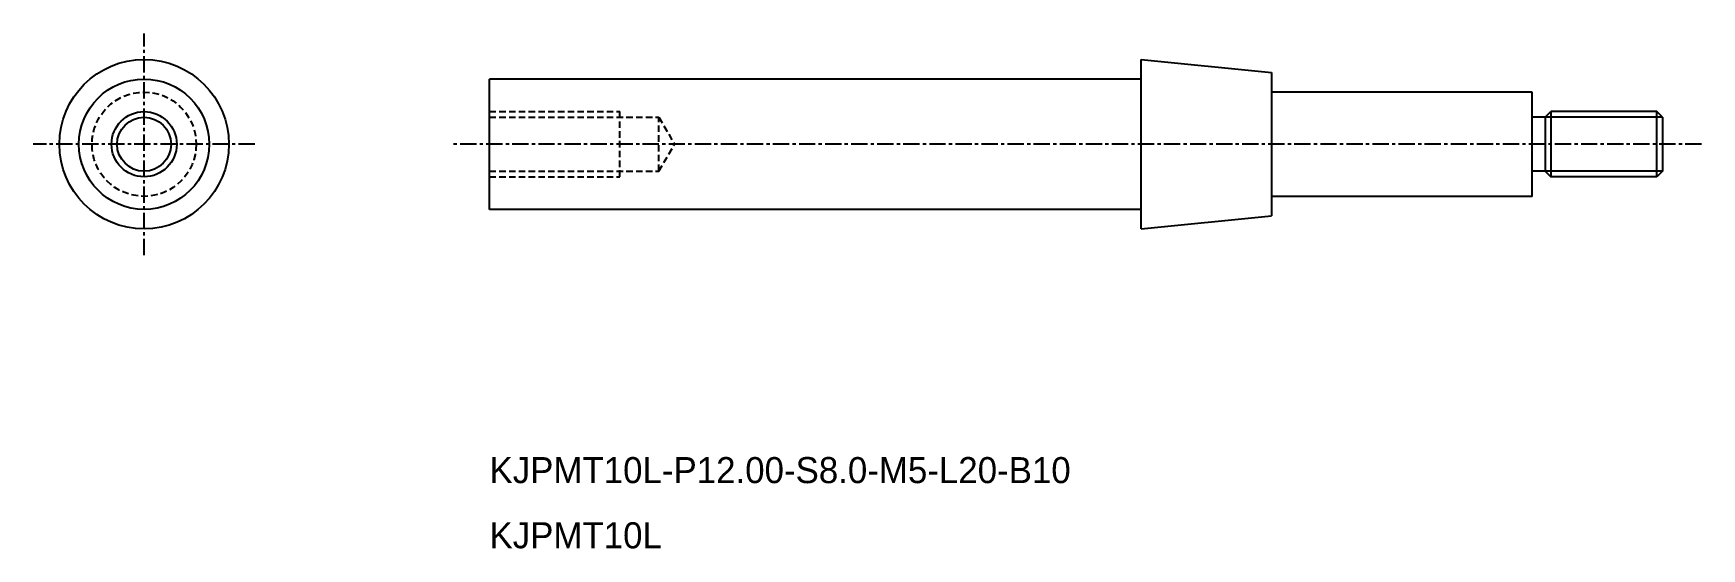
# Model space of a CAD drawing. Extents: x -2053 to -1925, y -743 to -703.
import ezdxf

# ---------------------------------------------------------------- set-up
doc = ezdxf.new("R2010")
doc.units = 0
doc.linetypes.add('CENTER', pattern=[2, 1.25, -0.25, 0.25, -0.25])
doc.linetypes.add('DASHED', pattern=[0.75, 0.5, -0.25])
doc.layers.get('0').update_dxf_attribs({"linetype": 'CONTINUOUS'})
doc.layers.add('CENTER', color=1, linetype='CENTER')

msp = doc.modelspace()

# ---------------------------------------------------------------- linework, layer by layer
at = {"color": 7, "linetype": 'CONTINUOUS'}
for p, q in [((-1968.06, -718.28), (-1968.06, -705.28)), ((-1968.06, -705.28), (-1958.06, -706.28)), ((-1958.06, -706.28), (-1958.06, -717.28)), ((-1968.06, -706.78), (-2018.06, -706.78)), ((-2018.06, -716.78), (-2018.06, -706.78)), ((-1938.06, -707.78), (-1958.06, -707.78)), ((-1938.06, -715.78), (-1938.06, -707.78)), ((-1937.06, -709.71), (-1938.06, -709.71)), ((-1937.06, -709.71), (-1936.62, -709.28)), ((-1937.06, -709.71), (-1937.06, -713.84)), ((-1928.49, -709.28), (-1936.62, -709.28)), ((-1936.62, -709.28), (-1936.62, -714.28)), ((-1928.49, -714.28), (-1928.49, -709.28)), ((-1928.06, -709.71), (-1928.49, -709.28)), ((-1928.06, -709.71), (-1928.06, -713.84)), ((-1937.06, -713.84), (-1938.06, -713.84)), ((-1937.06, -713.84), (-1936.62, -714.28)), ((-1928.06, -713.84), (-1928.49, -714.28)), ((-1928.49, -714.28), (-1936.62, -714.28)), ((-1968.06, -716.78), (-2018.06, -716.78)), ((-1938.06, -715.78), (-1958.06, -715.78)), ((-1968.06, -718.28), (-1958.06, -717.28))]:
    msp.add_line(p, q, dxfattribs=at)
at = {"color": 3, "linetype": 'DASHED'}
for p, q in [((-2018.06, -709.28), (-2008.06, -709.28)), ((-2018.06, -709.71), (-2005.06, -709.71)), ((-2008.06, -714.28), (-2008.06, -709.28)), ((-2005.06, -713.84), (-2005.06, -709.71)), ((-2005.06, -709.71), (-2003.86, -711.78)), ((-2005.06, -713.84), (-2003.86, -711.78)), ((-2018.06, -713.84), (-2005.06, -713.84)), ((-2018.06, -714.28), (-2008.06, -714.28))]:
    msp.add_line(p, q, dxfattribs=at)
at = {"color": 3, "linetype": 'CONTINUOUS'}
for p, q in [((-1928.06, -709.71), (-1937.06, -709.71)), ((-1928.06, -713.84), (-1937.06, -713.84))]:
    msp.add_line(p, q, dxfattribs=at)
at = {"color": 7, "linetype": 'CONTINUOUS'}
for radius in [6.5, 5, 2.07]:
    msp.add_circle((-2044.56, -711.78), radius, dxfattribs=at)
at = {"color": 3, "linetype": 'DASHED'}
msp.add_circle((-2044.56, -711.78), 4, dxfattribs=at)
at = {"color": 3, "linetype": 'CONTINUOUS'}
msp.add_circle((-2044.56, -711.78), 2.5, dxfattribs=at)
at = {"layer": 'CENTER'}
for p, q in [((-2044.56, -720.28), (-2044.56, -703.28)), ((-2036.06, -711.78), (-2053.06, -711.78)), ((-1925.06, -711.78), (-2021.06, -711.78))]:
    msp.add_line(p, q, dxfattribs=at)

# ---------------------------------------------------------------- texts
at = {"color": 7, "linetype": 'CONTINUOUS'}
for s, p in [('KJPMT10L-P12.00-S8.0-M5-L20-B10', (-2018.06, -737.78)), ('KJPMT10L', (-2018.06, -742.78))]:
    msp.add_text(s, height=2, dxfattribs=at).set_placement(p)

doc.saveas('drawing.dxf')
